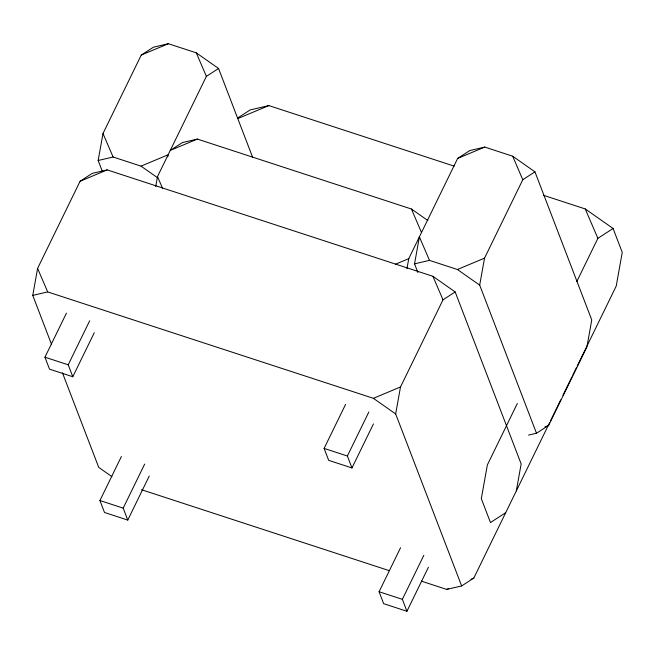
<?xml version="1.0" encoding="UTF-8"?>
<svg xmlns="http://www.w3.org/2000/svg" width="655" height="655" viewBox="0 0 655 655"><rect width="100%" height="100%" fill="white"/><g stroke="black" fill="none" stroke-linecap="round" stroke-linejoin="round"><path stroke-width="0.98" d="M51.442 344.121L32.75 295.389L37.589 268.403L80.09 181.255L92.257 173.378L107.207 169.899L432.898 276.304L455.176 291.942L521.151 463.928L516.312 490.914M102.196 171.004L98.16 160.491L102.999 133.505L141.251 55.069L153.417 47.201L168.368 43.721L196.279 52.842L218.557 68.48L252.65 157.339M155.718 186.569L157.511 176.58L206.391 76.357L218.557 68.48M167.778 156.791L168.138 154.785L141.022 166.141L113.11 157.02L98.16 160.491M406.968 268.648L408.761 258.659L457.64 158.436L469.807 150.56L484.757 147.08L512.668 156.201L534.947 171.839L591.76 319.943L586.921 346.929L548.669 425.365L536.502 433.242L528.528 435.092M417.849 272.455L414.549 263.85L419.388 236.873L429.5 260.379L457.411 269.5L479.689 285.138L536.502 433.242M421.419 581.157L446.694 589.418L461.644 585.947L395.669 413.952L400.5 386.966L443.009 299.81L455.176 291.942M479.689 285.138L484.528 258.152L522.78 179.716L534.947 171.839M94.271 332.715L72.795 376.748L49.526 369.15L44.949 357.204L66.425 313.172M72.795 376.748L68.21 364.802L89.686 320.77M149.25 476.046L127.774 520.078L104.505 512.48L99.928 500.535L121.404 456.502M127.774 520.078L123.189 508.133L144.665 464.1M373.44 423.916L351.956 467.948L328.695 460.35L324.11 448.405L345.594 404.372M351.956 467.948L347.379 456.003L368.855 411.97M428.419 567.246L406.935 611.279L383.674 603.681L379.089 591.735L400.573 547.703M406.935 611.279L402.358 599.333L423.834 555.301M517.344 403.464L487.361 464.927L481.319 498.66L490.48 522.551L505.685 512.701M576.85 281.453L597.876 238.338L613.088 228.489L622.25 252.38L616.208 286.112L577.276 365.924M461.644 585.947L473.811 578.07L549.537 422.802M550.429 420.968L560.721 399.869M562.964 395.276L571.905 376.936M572.806 375.094L576.384 367.758M237.495 118.137L250.169 109.934L268.853 105.586L454.218 166.149M141.251 55.069L168.368 43.721M80.09 181.255L107.207 169.899M237.79 118.596L268.853 105.586M197.376 139.081L170.259 150.429L182.426 142.553L197.376 139.081L411.406 209.002L427.903 220.579M457.64 158.436L484.757 147.08M395.669 264.137L408.761 258.659M457.411 269.5L484.528 258.152M32.75 295.389L47.692 291.917L373.391 398.314L400.5 386.966M544.927 426.929L548.669 425.365M446.694 589.418L448.569 588.632M471.002 579.241L473.811 578.07M414.549 263.85L429.5 260.379M543.511 195.313L585.242 208.945L613.088 228.489M44.949 357.204L68.21 364.802M324.11 448.405L347.379 456.003M141.423 489.686L389.332 570.677M99.928 500.535L123.189 508.133M379.089 591.735L402.358 599.333M141.022 166.141L157.528 177.718M373.391 398.314L395.669 413.952M111.923 476.643L98.725 467.383L62.438 372.785M585.242 208.945L597.876 238.338M512.668 156.201L522.78 179.716M411.406 209.002L421.509 232.509M432.898 276.304L443.009 299.81M196.279 52.842L206.391 76.357M157.511 176.58L162.563 188.329M102.999 133.505L113.11 157.02M37.589 268.403L47.692 291.917"/></g></svg>
